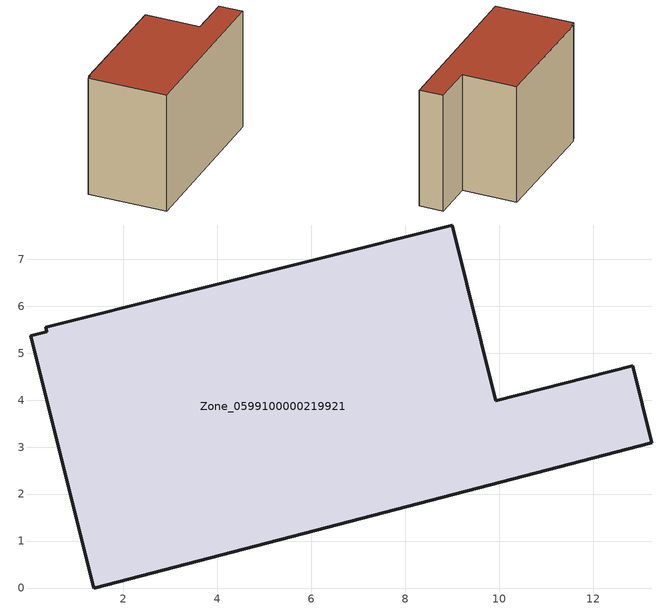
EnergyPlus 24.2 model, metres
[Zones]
Zone_0599100000219921
 floor ground (C_G): 13.25,3.09 1.36,0 0.03,5.37 0.36,5.46 0.34,5.55 9,7.73 9.93,3.99 12.84,4.73 z0
 wall outside (C_F): 9.93,3.99 9,7.73 0.34,5.55 0.36,5.46 0.03,5.37 1.36,0 13.25,3.09 12.84,4.73 9.93,3.99 z0:8.49
 roof outside (C_R): 0.36,5.46 0.03,5.37 1.36,0 13.25,3.09 12.84,4.73 9.93,3.99 9,7.73 0.34,5.55 z8.49
[BUILDING]
Pand.0599100000219921: North Axis=0; Terrain=City; Loads Convergence Tolerance Value=0.04; Temperature Convergence Tolerance Value=0.4; Solar Distribution=FullExterior; Maximum Number of Warmup Days=25; Minimum Number of Warmup Days=1
[Site:Location]
Rotterdam.The.Hague.AP_ZH_NLD Design_Conditions: Latitude=51.96; Longitude=4.45; Time Zone=1; Elevation=-4.5
[SITE:GROUNDTEMPERATURE:BUILDINGSURFACE]
18, 18, 18, 18, 18, 18, 18, 18, 18, 18, 18, 18
[MATERIAL] Thermal Absorptance=0.9; Solar Absorptance=0.7; Visible Absorptance=0.7
Name | Roughness | Thickness | Conductivity | Density | Specific Heat
G.TC.1975-1991 | MediumSmooth | 0.15 | 0.288461 | 540 | 1210
F.TC.1975-1991 | Rough | 0.3 | 0.230769 | 1920 | 840
R.TC.1975-1991 | MediumRough | 0.2 | 0.153846 | 1500 | 1000
[CONSTRUCTION]
C_G: G.TC.1975-1991
C_F: F.TC.1975-1991
C_R: R.TC.1975-1991
[ZONE]
Zone_0599100000219921: Type=1; Multiplier=1; Ceiling Height=Autocalculate; Volume=Autocalculate; Floor Area=autocalculate; Part of Total Floor Area=Yes
[ZONEINFILTRATION:DESIGNFLOWRATE]
Infil_Zone_0599100000219921: Zone or ZoneList or Space or SpaceList=Zone_0599100000219921; Schedule=AlwaysOn; Design Flow Rate Calculation Method=Flow/Area; Flow Rate per Floor Area=0.003; Constant Term Coefficient=1; Temperature Term Coefficient=0; Velocity Term Coefficient=0; Velocity Squared Term Coefficient=0
[HVACTEMPLATE:ZONE:IDEALLOADSAIRSYSTEM]
Zone_0599100000219921: Maximum Heating Supply Air Temperature=50; Minimum Cooling Supply Air Temperature=13; Maximum Heating Supply Air Humidity Ratio=0.0156; Minimum Cooling Supply Air Humidity Ratio=0.0077; Heating Limit=NoLimit; Cooling Limit=NoLimit; Dehumidification Control Type=ConstantSensibleHeatRatio; Cooling Sensible Heat Ratio=0.7; Dehumidification Setpoint=60; Humidification Control Type=None; Humidification Setpoint=30; Outdoor Air Method=None; Outdoor Air Flow Rate per Person=0.00944; Outdoor Air Flow Rate per Zone Floor Area=0; Outdoor Air Flow Rate per Zone=0; Demand Controlled Ventilation Type=None; Outdoor Air Economizer Type=NoEconomizer; Heat Recovery Type=None; Sensible Heat Recovery Effectiveness=0.7; Latent Heat Recovery Effectiveness=0.65
[ZONECONTROL:THERMOSTAT]
ThermostatControl_Zone_0599100000219921: Zone or ZoneList=Zone_0599100000219921; Control Type Schedule=DualSetpointControlType; Control 1=Thermostat_Zone_0599100000219921; Temperature Difference Between Cutout And Setpoint=0
[THERMOSTATSETPOINT:DUALSETPOINT]
Thermostat_Zone_0599100000219921: Heating Setpoint Temperature Schedule=HeatingSetpoint_Zone_0599100000219921; Cooling Setpoint Temperature Schedule=CoolingSetpoint_Zone_0599100000219921
[SCHEDULE:COMPACT]
HeatingSetpoint_Zone_0599100000219921: Through: 12/31, For: AllDays, Until: 24:00, 21
CoolingSetpoint_Zone_0599100000219921: Through: 12/31, For: AllDays, Until: 24:00, 24
DualSetpointControlType: Through: 12/31, For: AllDays, Until: 24:00, 4
AlwaysOn: Through: 12/31, For: AllDays, Until: 24:00, 1
